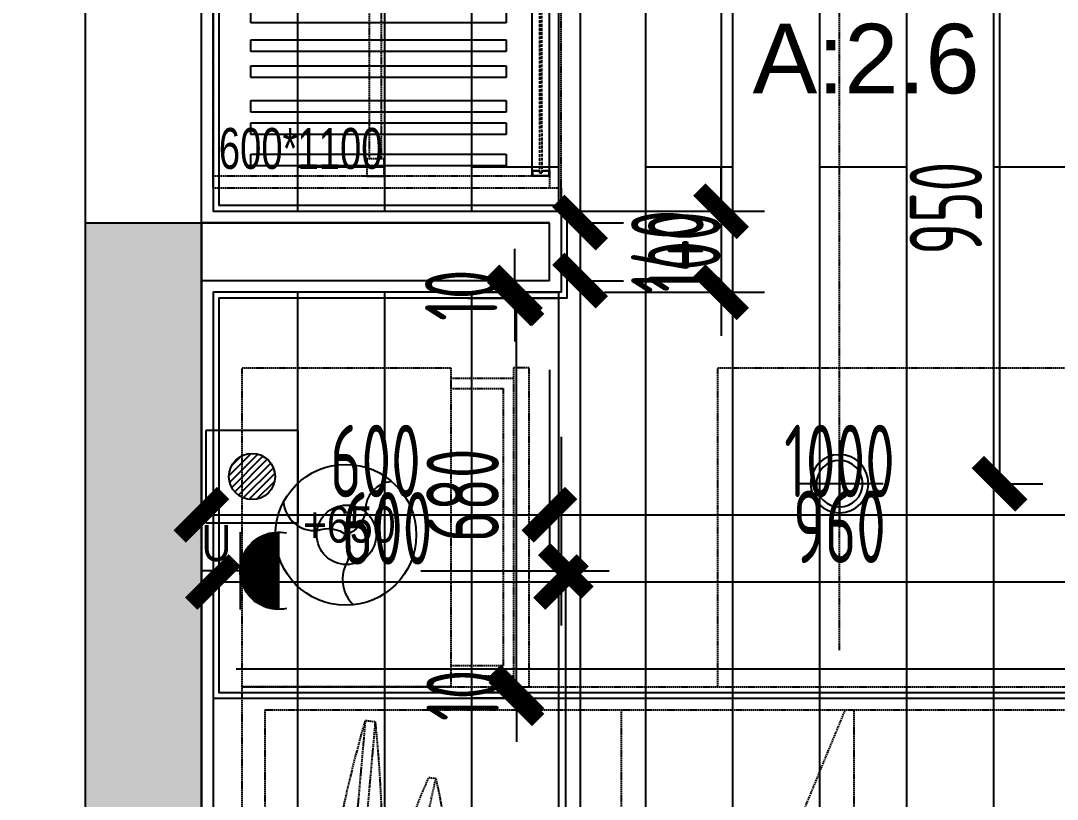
# Model space of a CAD drawing. Header units: millimetres. Extents: x 24675 to 175386, y -87697 to -40478.
# Drawn here: x 122342 to 124129, y -51530 to -50187 of the extents above; entities that cross this region are included whole.
import ezdxf
from ezdxf.enums import TextEntityAlignment as Align

# ---------------------------------------------------------------- set-up
doc = ezdxf.new("R2010")
doc.units = ezdxf.units.MM
doc.header["$LTSCALE"] = 10
doc.header["$MEASUREMENT"] = 0
doc.linetypes.add('__DASH', pattern=[0.35, 0.25, -0.1])
doc.linetypes.add('DASH', pattern=[0.35, 0.25, -0.1])
for name, color, linetype in [('AR-新墙填充', 250, 'Continuous'), ('EM-ELEC', 2, 'Continuous'), ('FC-地面造型', 136, 'Continuous'), ('FF-FINISH【完成面】', 20, 'Continuous'), ('FF-HIGH-CABINET', 30, 'Continuous'), ('FF-TEXT', 50, 'Continuous'), ('FF-固定家具(高柜落地、到顶)', 30, 'Continuous'), ('FF-平面灯具', 22, 'Continuous'), ('FF-活动家具', 51, 'Continuous'), ('FF1-固定家具(不落地、到顶)', 30, 'Continuous'), ('FF1-完成面', 20, 'Continuous'), ('FF1-平面中英文字', 50, 'Continuous'), ('P-ANNO-DIMS', 250, 'Continuous'), ('RC-FIN', 30, 'Continuous'), ('RC-LTG', 2, 'Continuous'), ('RC-TEXT', 50, 'Continuous'), ('RC-天花灯具', 2, 'Continuous'), ('RC-天花灯带', 2, 'Continuous'), ('RC-天花造型', 30, 'Continuous'), ('WALL', 160, 'Continuous'), ('家具图案', 8, 'Continuous')]:
    doc.layers.add(name, color=color, linetype=linetype)
doc.styles.add('Arial', font='arial.ttf')
doc.styles.add('CCD-HB', font='hbsmall.shx')
doc.styles.add('CCD_DIM', font='archs.shx', dxfattribs={"width": 0.7})
doc.styles.get("Standard").update_dxf_attribs({"font": 'arial.ttf'})
doc.styles.add('XZC', font='SIMPLEX.SHX', dxfattribs={"width": 0.7, "bigfont": 'hztxt.shx'})
doc.styles.add('數字', font='')
doc.styles.add('黑体', font='simhei.ttf', dxfattribs={"width": 0.8})
doc.styles.get('數字').set_extended_font_data('Century Gothic')
doc.linetypes.add('LED_LINE', pattern='A,12.7,-5.08,["LED",XZC,S=2.54,R=0,X=-2.54,Y=-1.27],-6.35', length=24.13)
doc.dimstyles.new('1-50', dxfattribs={"dimscale": 50, "dimtxt": 2.5, "dimasz": 1.5, "dimexe": 1.5, "dimexo": 1.5, "dimgap": 0.6, "dimtad": 1, "dimdec": 0, "dimrnd": 5, "dimzin": 0, "dimdsep": 46, "dimtxsty": 'CCD_DIM', "dimblk": 'ARCHTICK', "dimcen": 0.125, "dimclrd": 44, "dimclre": 44, "dimclrt": 50, "dimadec": 0, "dimazin": 0, "dimtfac": 1, "dimtdec": 0, "dimtix": 1, "dimtmove": 2, "dimatfit": 3, "dimldrblk": 'DOT', "dimfxl": 5, "dimfxlon": 1, "dimtvp": 1, "dimtolj": 1, "dimtzin": 0, "dimarcsym": 0})

# ---------------------------------------------------------------- blocks, each defined once
blk = doc.blocks.new('TYY78')
at = {"color": 0, "linetype": 'DASH'}
for p, q in [((238998.5, -67653.6, 0), (236998.5, -67653.6, 0)), ((238998.5, -69453.6, 0), (238998.5, -67653.6, 0))]:
    blk.add_line(p, q, dxfattribs=at)
at = {"color": 250, "linetype": 'DASH'}
for p, q in [((238958.5, -67693.6, 0), (237038.5, -67693.6, 0)), ((238344.2, -69413.6, 0), (238344.2, -67693.6, 0)), ((238958.5, -69413.6, 0), (238958.5, -67693.6, 0)), ((238769, -67714.4, 0), (238786, -67712.3, 0)), ((238769, -67714.4, 0), (238848, -68606.7, 0)), ((238786, -67712.3, 0), (238865, -68604.6, 0)), ((238676.4, -67810, 0), (238664.4, -67811.7, 0))]:
    blk.add_line(p, q, dxfattribs=at)
at = {"color": 250, "linetype": 'DASH', "elevation": 0}
blk.add_lwpolyline([(238344.2, -68628.6), (238004, -68482.9, -0.300124), (237943.3, -68391), (237943.3, -67693.6)], format="xyb", dxfattribs=at)
blk.add_lwpolyline([(238344.2, -68628.6), (237958.5, -67693.6)], dxfattribs=at)
at = {"color": 250, "linetype": 'DASH'}
for centre, radius, start, end in [((241124.4, -67955.4, 0), 2367.7, 174.1573, 195.9657), ((236509.6, -68363.6, 0), 2367.7, 354.1573, 15.9657), ((239908, -68088.1, 0), 1273.9, 167.4699, 202.1468), ((235980.1, -68418.5, 0), 2752, 356.8791, 12.7376), ((237614.2, -68280.3, 0), 1161.7, 345.734, 23.8828)]:
    blk.add_arc(centre, radius, start, end, dxfattribs=at)
blk = doc.blocks.new('A$C60777E67')
at = {"layer": 'RC-天花灯具', "color": 2}
blk.add_circle((50, 50), 50, dxfattribs=at)
at = {"layer": 'RC-天花灯具', "color": 1}
blk.add_circle((50, 50), 40, dxfattribs=at)
blk = doc.blocks.new('A$C123B414E')
at = {"layer": 'RC-天花灯具', "color": 1}
for p, q in [((0, 2.25), (0, -2.25)), ((2.25, 0), (-2.25, 0))]:
    blk.add_line(p, q, dxfattribs=at)
at = {"layer": 'RC-天花灯具', "color": 2}
blk.add_circle((0, 0), 1.5, dxfattribs=at)
at = {"layer": 'RC-天花灯具', "xscale": 0.0299999992985296, "yscale": 0.0299999992985296, "zscale": 0.0299999992985296}
blk.add_blockref('A$C60777E67', (-1.5, -1.5), dxfattribs=at)
blk = doc.blocks.new('*U77')
at = {"layer": 'RC-天花灯具', "color": 0, "xscale": 33.33333333333333, "yscale": 33.33333333333333, "zscale": 33.33333333333333}
blk.add_blockref('A$C123B414E', (-295.7, 3485), dxfattribs=at)
at = {"layer": 'RC-TEXT', "color": 2, "style": '黑体', "width": 3.004934}
blk.add_attdef('L', text='', height=50, dxfattribs=at).set_placement((-189, 3550), (-80.9, 3550), align=Align.FIT)
blk = doc.blocks.new('BVCNVBNVBMN')
at = {"layer": 'P-ANNO-DIMS'}
blk.add_hatch(color=8, dxfattribs=at).paths.add_polyline_path([(197723.8, -61287.7), (197923.8, -61287.7), (197923.8, -58187.7), (198123.8, -58187.7), (198123.8, -61687.7), (197723.8, -61687.7)])
at = {"color": 6}
blk.add_lwpolyline([(197723.8, -61287.7), (197923.8, -61287.7), (197923.8, -58187.7), (198123.8, -58187.7), (198123.8, -61687.7), (197723.8, -61687.7)], close=True, dxfattribs=at)
blk = doc.blocks.new('A$C1C4C1B0F')
at = {"color": 250, "linetype": 'Continuous'}
for points in [[(172.9, 160, -0.228099), (174.5, 227.5, 0.317646), (157.1, 319.1)], [(70.1, 38.7, 0.398826), (129.9, 105.2, -0.069197), (130.7, 112.1, -0.240714), (172.9, 160, 0.240714)], [(315.8, 85, 0.414712), (239.7, 150.3, -0.258086), (172.9, 160)]]:
    blk.add_lwpolyline(points, format="xyb", dxfattribs=at)
for centre, radius in [((174.5, 160), 160), ((172.9, 160), 67.5)]:
    blk.add_circle(centre, radius)
blk = doc.blocks.new('_ArchTick')
at = {"color": 0, "linetype": 'ByBlock', "const_width": 0.4}
blk.add_lwpolyline([(-0.5, -0.5), (0.5, 0.5)], dxfattribs=at)
blk = doc.blocks.new('*D179')
at = {"layer": 'Defpoints', "color": 0, "ltscale": 500, "transparency": 16777216}
for p in [(122719.8, -51135.7), (123281.3, -51135.7), (122963.5, -53435.6)]:
    blk.add_point(p, dxfattribs=at)
at = {"layer": 'EM-ELEC', "color": 44, "lineweight": -2, "ltscale": 500, "transparency": 16777216}
for p, q in [((123031.3, -51135.7), (123356.3, -51135.7)), ((123281.3, -53435.6), (123281.3, -51135.7)), ((123038.5, -53435.6), (123356.3, -53435.6))]:
    blk.add_line(p, q, dxfattribs=at)
at = {"layer": 'EM-ELEC', "color": 44, "lineweight": -2, "ltscale": 500, "transparency": 16777216, "xscale": 75, "yscale": 75, "zscale": 75}
for p, rotation in [((123281.3, -51135.7), 90), ((123281.3, -53435.6), 270)]:
    blk.add_blockref('_ArchTick', p, dxfattribs=dict(at, rotation=rotation))
at = {"layer": 'EM-ELEC', "color": 50, "ltscale": 500, "transparency": 16777216, "insert": (123188.8, -52285.7), "char_height": 125, "attachment_point": 5, "rotation": 90, "style": 'CCD_DIM'}
blk.add_mtext('\\A1;2300', dxfattribs=at)
blk = doc.blocks.new('_Dot')
at = {"color": 0, "linetype": 'ByBlock', "lineweight": -2}
blk.add_line((-0.5, 0), (-1, 0), dxfattribs=at)
at = {"color": 0, "linetype": 'ByBlock', "const_width": 0.5}
blk.add_lwpolyline([(-0.25, 0, 1), (0.25, 0, 1)], format="xyb", close=True, dxfattribs=at)
blk = doc.blocks.new('FL11DJGVE11电力平面图$0$E-BS201')
for p, q in [((1.5, 3), (-1.5, 3)), ((1.5, 1.5), (-1.5, 1.5)), ((0, 1.5), (0, 0))]:
    blk.add_line(p, q)
at = {"const_width": 1.5}
blk.add_lwpolyline([(-0.75, 3, 1), (0.75, 3, 1)], format="xyb", dxfattribs=at)
blk.add_arc((0, 3), 1.5, 168.463, 11.537)
blk = doc.blocks.new('$equip_U$00000028')
h = blk.add_hatch()
h.set_pattern_fill('ANSI31', color=3, scale=0.4, style=0)
h.set_pattern_definition([(45, (-227.846517, 40.24403), (-0.028284271, 0.028284271), [])])
h.paths.add_polyline_path([(0.1786, 0, 1), (-0.1786, 0, 1)])
at = {"color": 3}
for p, q in [((-0.3571, 0.3571), (-0.3571, -0.3571)), ((0.3571, 0.3571), (-0.3571, 0.3571)), ((0.3571, -0.3571), (0.3571, 0.3571)), ((-0.3571, -0.3571), (0.3571, -0.3571))]:
    blk.add_line(p, q, dxfattribs=at)
blk.add_circle((0, 0), 0.1786, dxfattribs=at)
at = {"color": 3, "flags": 9}
blk.add_attdef('A', (-0.0061, 0.0061), '', height=0.00004, dxfattribs=at)
blk = doc.blocks.new('*U159')
at = {"color": 250, "linetype": 'DASH'}
for points in [[(0, -15), (0, 15), (30, 15), (30, -15)], [(910, -15), (910, 15), (940, 15), (940, -15)]]:
    blk.add_lwpolyline(points, close=True, dxfattribs=at)
for points in [[(910, 10), (30, 10)], [(30, -10), (910, -10)]]:
    blk.add_lwpolyline(points, dxfattribs=at)
blk = doc.blocks.new('*U133')
at = {"color": 250}
for p, q in [((490, 0.1, 0), (0, 0)), ((490, -30, 0), (0, -30.1))]:
    blk.add_line(p, q, dxfattribs=at)
for points in [[(10.3, -16.6), (10.3, -30.1), (0, -30.1), (0, 0), (10.3, 0), (10.3, -13.6)], [(9.3, -16.6), (9.3, -29.1), (1, -29.1), (1, -1.1), (9.3, -1.1), (9.3, -13.6)]]:
    blk.add_lwpolyline(points, dxfattribs=at)
at = {"color": 250, "elevation": 0}
for points in [[(479.7, -13.4), (479.7, 0.1), (490, 0.1), (490, -30), (479.7, -30), (479.7, -16.5)], [(480.7, -13.4), (480.7, -0.9), (489, -0.9), (489, -28.9), (480.7, -28.9), (480.7, -16.5)]]:
    blk.add_lwpolyline(points, dxfattribs=at)
at = {"color": 250, "linetype": 'ByBlock', "ltscale": 2}
blk.add_lwpolyline([(5, -13.6), (484.7, -13.4), (484.7, -16.5), (5, -16.6)], close=True, dxfattribs=at)
blk = doc.blocks.new('*U160')
at = {"color": 250}
for p, q in [((450, 0.1, 0), (0, 0)), ((450, -30, 0), (0, -30.1))]:
    blk.add_line(p, q, dxfattribs=at)
for points in [[(10.3, -16.6), (10.3, -30.1), (0, -30.1), (0, 0), (10.3, 0), (10.3, -13.6)], [(9.3, -16.6), (9.3, -29.1), (1, -29.1), (1, -1.1), (9.3, -1.1), (9.3, -13.6)]]:
    blk.add_lwpolyline(points, dxfattribs=at)
at = {"color": 250, "elevation": 0}
for points in [[(439.7, -13.4), (439.7, 0.1), (450, 0.1), (450, -30), (439.7, -30), (439.7, -16.5)], [(440.7, -13.4), (440.7, -0.9), (449, -0.9), (449, -28.9), (440.7, -28.9), (440.7, -16.5)]]:
    blk.add_lwpolyline(points, dxfattribs=at)
at = {"color": 250, "linetype": 'ByBlock', "ltscale": 2}
blk.add_lwpolyline([(5, -13.6), (444.7, -13.4), (444.7, -16.5), (5, -16.6)], close=True, dxfattribs=at)
blk = doc.blocks.new('e4r33354')
at = {"layer": 'FF1-固定家具(不落地、到顶)', "color": 250, "linetype": '__DASH', "lineweight": -2}
for p, q in [((123253.2, -49435.6, 0), (122653.2, -49435.6, 0)), ((123253.2, -49475.6, 0), (123253.2, -49435.6, 0)), ((122653.2, -49475.6, 0), (123253.2, -49475.6, 0)), ((123233.2, -49495.6, 0), (123233.2, -49475.6, 0)), ((123233.2, -49495.6, 0), (122653.2, -49495.6, 0)), ((123233.2, -50435.6), (122653.2, -50435.6)), ((123233.2, -50435.6), (123233.2, -50455.6)), ((122653.2, -50455.6), (123253.2, -50455.6)), ((123253.2, -50455.6), (123253.2, -50495.6))]:
    blk.add_line(p, q, dxfattribs=at)
at = {"layer": 'FF1-固定家具(不落地、到顶)', "color": 250, "linetype": '__DASH', "lineweight": -2, "extrusion": (0, 0, -1)}
blk.add_line((123253.2, -50495.6), (123253.2, -49435.6), dxfattribs=at)
at = {"layer": 'FF1-固定家具(不落地、到顶)', "color": 250, "linetype": '__DASH', "lineweight": -2, "elevation": 0}
blk.add_lwpolyline([(122653.2, -50455.6), (122653.2, -49475.6)], dxfattribs=at)
at = {"layer": 'FF1-固定家具(不落地、到顶)', "color": 250, "linetype": '__DASH', "ltscale": 200, "elevation": 0}
for points in [[(123158.7, -49549.4), (122718.2, -49549.4), (122718.2, -49529.4), (123158.7, -49529.4), (123158.7, -49549.4)], [(123158.7, -49643.6), (122718.2, -49643.6), (122718.2, -49623.6), (123158.7, -49623.6), (123158.7, -49643.6)], [(123158.7, -49688.5), (122718.2, -49688.5), (122718.2, -49668.5), (123158.7, -49668.5), (123158.7, -49688.5)], [(123158.7, -49760.8), (122718.2, -49760.8), (122718.2, -49740.8), (123158.7, -49740.8), (123158.7, -49760.8)], [(123158.7, -49856.3), (122718.2, -49856.3), (122718.2, -49836.3), (123158.7, -49836.3), (123158.7, -49856.3)], [(123158.7, -49890.8), (122718.2, -49890.8), (122718.2, -49910.8), (123158.7, -49910.8), (123158.7, -49890.8)], [(123158.7, -49966.1), (122718.2, -49966.1), (122718.2, -49986.1), (123158.7, -49986.1), (123158.7, -49966.1)], [(123158.7, -50026.3), (122718.2, -50026.3), (122718.2, -50006.3), (123158.7, -50006.3), (123158.7, -50026.3)], [(123158.7, -50122.7), (122718.2, -50122.7), (122718.2, -50102.7), (123158.7, -50102.7), (123158.7, -50122.7)], [(123158.7, -50171.1), (122718.2, -50171.1), (122718.2, -50151.1), (123158.7, -50151.1), (123158.7, -50171.1)], [(123158.7, -50220.3), (122718.2, -50220.3), (122718.2, -50200.3), (123158.7, -50200.3), (123158.7, -50220.3)], [(123158.7, -50265.2), (122718.2, -50265.2), (122718.2, -50245.2), (123158.7, -50245.2), (123158.7, -50265.2)], [(123158.7, -50324.8), (122718.2, -50324.8), (122718.2, -50304.8), (123158.7, -50304.8), (123158.7, -50324.8)], [(123158.7, -50363.4), (122718.2, -50363.4), (122718.2, -50343.4), (123158.7, -50343.4), (123158.7, -50363.4)], [(123158.7, -50417.4), (122718.2, -50417.4), (122718.2, -50397.4), (123158.7, -50397.4), (123158.7, -50417.4)]]:
    blk.add_lwpolyline(points, dxfattribs=at)
at = {"layer": 'FF1-固定家具(不落地、到顶)', "color": 250, "linetype": '__DASH', "ltscale": 200, "extrusion": (0, 0, -1), "zscale": -1, "rotation": 270}
blk.add_blockref('*U159', (-122933.2, -49495.6, 0), dxfattribs=at)
at = {"layer": 'FF1-固定家具(不落地、到顶)', "color": 250, "linetype": '__DASH', "lineweight": -2, "extrusion": (0, 0, -1), "zscale": -1, "rotation": 89.99857016717247}
blk.add_blockref('*U133', (-123203.1, -49985.6), dxfattribs=at)
at = {"layer": 'FF1-固定家具(不落地、到顶)', "color": 250, "linetype": '__DASH', "lineweight": -2, "extrusion": (0, 0, -1), "xscale": -1, "zscale": -1, "rotation": 90.00142983282747}
blk.add_blockref('*U160', (-123233.2, -49985.6), dxfattribs=at)
blk = doc.blocks.new('*D235')
at = {"layer": 'Defpoints', "color": 0, "linetype": 'ByBlock', "transparency": 16777216}
for p in [(123966.5, -50035.6), (123966.5, -50985.6), (124029, -50985.6)]:
    blk.add_point(p, dxfattribs=at)
at = {"layer": 'RC-LTG', "color": 44, "linetype": 'ByBlock', "lineweight": -2, "transparency": 16777216}
for p, q in [((124029, -50035.6), (124104, -50035.6)), ((124029, -50035.6), (124029, -50985.6)), ((124029, -50985.6), (124104, -50985.6))]:
    blk.add_line(p, q, dxfattribs=at)
at = {"layer": 'RC-LTG', "color": 44, "linetype": 'ByBlock', "lineweight": -2, "transparency": 16777216, "xscale": 75, "yscale": 75, "zscale": 75}
for p, rotation in [((124029, -50035.6), 90), ((124029, -50985.6), 270)]:
    blk.add_blockref('_ArchTick', p, dxfattribs=dict(at, rotation=rotation))
at = {"layer": 'RC-LTG', "color": 50, "linetype": 'ByBlock', "transparency": 16777216, "insert": (123936.5, -50510.6), "char_height": 125, "attachment_point": 5, "rotation": 90, "style": 'CCD_DIM'}
blk.add_mtext('\\A1;950', dxfattribs=at)
blk = doc.blocks.new('*D287')
at = {"layer": 'AR-新墙填充', "color": 44, "lineweight": -2, "transparency": 16777216}
for p, q in [((122948, -49435.6), (123381, -49435.6)), ((123306, -49435.6), (123306, -50535.6)), ((123306, -50535.6), (123381, -50535.6))]:
    blk.add_line(p, q, dxfattribs=at)
at = {"layer": 'Defpoints', "color": 0, "linetype": 'ByBlock', "transparency": 16777216}
for p in [(122873, -49435.6), (123253.2, -50535.6), (123306, -50535.6)]:
    blk.add_point(p, dxfattribs=at)
at = {"layer": 'AR-新墙填充', "color": 44, "linetype": 'ByBlock', "lineweight": -2, "transparency": 16777216, "xscale": 75, "yscale": 75, "zscale": 75}
for p, rotation in [((123306, -49435.6), 90), ((123306, -50535.6), 270)]:
    blk.add_blockref('_ArchTick', p, dxfattribs=dict(at, rotation=rotation))
at = {"layer": 'AR-新墙填充', "color": 50, "linetype": 'ByBlock', "transparency": 16777216, "insert": (123213.5, -49985.6), "char_height": 125, "attachment_point": 5, "rotation": 90, "style": 'CCD_DIM'}
blk.add_mtext('\\A1;1100', dxfattribs=at)
blk = doc.blocks.new('*D288')
at = {"layer": 'AR-新墙填充', "color": 44, "lineweight": -2, "transparency": 16777216}
for p, q in [((123306, -50535.6), (123381, -50535.6)), ((123306, -50535.6), (123306, -50635.6)), ((123306, -50635.6), (123381, -50635.6))]:
    blk.add_line(p, q, dxfattribs=at)
at = {"layer": 'Defpoints', "color": 0, "linetype": 'ByBlock', "transparency": 16777216}
for p in [(123253.2, -50535.6), (123253.2, -50635.6), (123306, -50635.6)]:
    blk.add_point(p, dxfattribs=at)
at = {"layer": 'AR-新墙填充', "color": 44, "linetype": 'ByBlock', "lineweight": -2, "transparency": 16777216, "xscale": 75, "yscale": 75, "zscale": 75}
for p, rotation in [((123306, -50535.6), 90), ((123306, -50635.6), 270)]:
    blk.add_blockref('_ArchTick', p, dxfattribs=dict(at, rotation=rotation))
at = {"layer": 'AR-新墙填充', "color": 50, "linetype": 'ByBlock', "transparency": 16777216, "insert": (123485.5, -50585.6), "char_height": 125, "attachment_point": 5, "rotation": 90, "style": 'CCD_DIM'}
blk.add_mtext('\\A1;100', dxfattribs=at)
blk = doc.blocks.new('*D289')
at = {"layer": 'AR-新墙填充', "color": 44, "linetype": 'ByBlock', "lineweight": -2, "transparency": 16777216}
for p, q in [((123306, -50635.6), (123381, -50635.6)), ((123306, -50635.6), (123306, -54035.6)), ((123056, -54035.6), (123381, -54035.6))]:
    blk.add_line(p, q, dxfattribs=at)
at = {"layer": 'Defpoints', "color": 0, "linetype": 'ByBlock', "transparency": 16777216}
for p in [(123253.2, -50635.6), (122653.2, -54035.6), (123306, -54035.6)]:
    blk.add_point(p, dxfattribs=at)
at = {"layer": 'AR-新墙填充', "color": 44, "linetype": 'ByBlock', "lineweight": -2, "transparency": 16777216, "xscale": 75, "yscale": 75, "zscale": 75}
for p, rotation in [((123306, -50635.6), 90), ((123306, -54035.6), 270)]:
    blk.add_blockref('_ArchTick', p, dxfattribs=dict(at, rotation=rotation))
at = {"layer": 'AR-新墙填充', "color": 50, "linetype": 'ByBlock', "transparency": 16777216, "insert": (123213.5, -52335.6), "char_height": 125, "attachment_point": 5, "rotation": 90, "style": 'CCD_DIM'}
blk.add_mtext('\\A1;3400', dxfattribs=at)
blk = doc.blocks.new('*D314')
at = {"layer": 'AR-新墙填充', "color": 44, "linetype": 'ByBlock', "lineweight": -2, "transparency": 16777216}
for p, q in [((122653.2, -50789), (122653.2, -51114)), ((123253.2, -50789), (123253.2, -51114)), ((122653.2, -51039), (123253.2, -51039))]:
    blk.add_line(p, q, dxfattribs=at)
at = {"layer": 'Defpoints', "color": 0, "linetype": 'ByBlock', "transparency": 16777216}
for p in [(122653.2, -49985.6), (123253.2, -50535.6), (123253.2, -51039)]:
    blk.add_point(p, dxfattribs=at)
at = {"layer": 'AR-新墙填充', "color": 44, "linetype": 'ByBlock', "lineweight": -2, "transparency": 16777216, "xscale": 75, "yscale": 75, "zscale": 75, "rotation": 180}
blk.add_blockref('_ArchTick', (122653.2, -51039), dxfattribs=at)
at = {"layer": 'AR-新墙填充', "color": 44, "linetype": 'ByBlock', "lineweight": -2, "transparency": 16777216, "xscale": 75, "yscale": 75, "zscale": 75}
blk.add_blockref('_ArchTick', (123253.2, -51039), dxfattribs=at)
at = {"layer": 'AR-新墙填充', "color": 50, "linetype": 'ByBlock', "transparency": 16777216, "insert": (122953.2, -50946.5), "char_height": 125, "attachment_point": 5, "style": 'CCD_DIM'}
blk.add_mtext('\\A1;600', dxfattribs=at)
blk = doc.blocks.new('*D315')
at = {"layer": 'AR-新墙填充', "color": 44, "linetype": 'ByBlock', "lineweight": -2, "transparency": 16777216}
for p, q in [((123253.2, -50789), (123253.2, -51114)), ((124253.2, -50789), (124253.2, -51114)), ((123253.2, -51039), (124253.2, -51039))]:
    blk.add_line(p, q, dxfattribs=at)
at = {"layer": 'Defpoints', "color": 0, "linetype": 'ByBlock', "transparency": 16777216}
for p in [(123253.2, -50535.6), (124253.2, -50635.6), (124253.2, -51039)]:
    blk.add_point(p, dxfattribs=at)
at = {"layer": 'AR-新墙填充', "color": 44, "linetype": 'ByBlock', "lineweight": -2, "transparency": 16777216, "xscale": 75, "yscale": 75, "zscale": 75, "rotation": 180}
blk.add_blockref('_ArchTick', (123253.2, -51039), dxfattribs=at)
at = {"layer": 'AR-新墙填充', "color": 44, "linetype": 'ByBlock', "lineweight": -2, "transparency": 16777216, "xscale": 75, "yscale": 75, "zscale": 75}
blk.add_blockref('_ArchTick', (124253.2, -51039), dxfattribs=at)
at = {"layer": 'AR-新墙填充', "color": 50, "linetype": 'ByBlock', "transparency": 16777216, "insert": (123753.2, -50946.5), "char_height": 125, "attachment_point": 5, "style": 'CCD_DIM'}
blk.add_mtext('\\A1;1000', dxfattribs=at)
blk = doc.blocks.new('*D359')
at = {"layer": 'Defpoints', "color": 0, "linetype": 'ByBlock', "transparency": 16777216}
for p in [(122736, -49455.6, 0), (122736, -50515.6, 0), (123549, -50515.6)]:
    blk.add_point(p, dxfattribs=at)
at = {"layer": 'FF1-完成面', "color": 44, "linetype": 'ByBlock', "lineweight": -2, "transparency": 16777216}
for p, q in [((123299, -49455.6), (123624, -49455.6)), ((123549, -49455.6), (123549, -50515.6)), ((123299, -50515.6), (123624, -50515.6))]:
    blk.add_line(p, q, dxfattribs=at)
at = {"layer": 'FF1-完成面', "color": 44, "linetype": 'ByBlock', "lineweight": -2, "transparency": 16777216, "xscale": 75, "yscale": 75, "zscale": 75}
for p, rotation in [((123549, -49455.6), 90), ((123549, -50515.6), 270)]:
    blk.add_blockref('_ArchTick', p, dxfattribs=dict(at, rotation=rotation))
at = {"layer": 'FF1-完成面', "color": 50, "linetype": 'ByBlock', "transparency": 16777216, "insert": (123456.5, -49985.6), "char_height": 125, "attachment_point": 5, "rotation": 90, "style": 'CCD_DIM'}
blk.add_mtext('\\A1;1060', dxfattribs=at)
blk = doc.blocks.new('*D360')
at = {"layer": 'Defpoints', "color": 0, "linetype": 'ByBlock', "transparency": 16777216}
for p in [(122736, -50515.6, 0), (123273.2, -50655.6, 0), (123549, -50655.6)]:
    blk.add_point(p, dxfattribs=at)
at = {"layer": 'FF1-完成面', "color": 44, "linetype": 'ByBlock', "lineweight": -2, "transparency": 16777216}
for p, q in [((123549, -50515.6), (123549, -50440.6)), ((123299, -50515.6), (123624, -50515.6)), ((123549, -50515.6), (123549, -50655.6)), ((123348.2, -50655.6), (123624, -50655.6)), ((123549, -50655.6), (123549, -50730.6))]:
    blk.add_line(p, q, dxfattribs=at)
at = {"layer": 'FF1-完成面', "color": 44, "linetype": 'ByBlock', "lineweight": -2, "transparency": 16777216, "xscale": 75, "yscale": 75, "zscale": 75}
for p, rotation in [((123549, -50515.6), 270), ((123549, -50655.6), 90)]:
    blk.add_blockref('_ArchTick', p, dxfattribs=dict(at, rotation=rotation))
at = {"layer": 'FF1-完成面', "color": 50, "linetype": 'ByBlock', "transparency": 16777216, "insert": (123456.5, -50585.6), "char_height": 125, "attachment_point": 5, "rotation": 90, "style": 'CCD_DIM'}
blk.add_mtext('\\A1;140', dxfattribs=at)
blk = doc.blocks.new('*D362')
at = {"layer": 'Defpoints', "color": 0, "linetype": 'ByBlock', "transparency": 16777216}
for p in [(122673.2, -50655.6), (123273.2, -50655.6), (123273.2, -51155)]:
    blk.add_point(p, dxfattribs=at)
at = {"layer": 'FF1-完成面', "color": 44, "linetype": 'ByBlock', "lineweight": -2, "transparency": 16777216}
for p, q in [((122673.2, -50905), (122673.2, -51230)), ((123273.2, -50905), (123273.2, -51230)), ((122673.2, -51155), (123273.2, -51155))]:
    blk.add_line(p, q, dxfattribs=at)
at = {"layer": 'FF1-完成面', "color": 44, "linetype": 'ByBlock', "lineweight": -2, "transparency": 16777216, "xscale": 75, "yscale": 75, "zscale": 75, "rotation": 180}
blk.add_blockref('_ArchTick', (122673.2, -51155), dxfattribs=at)
at = {"layer": 'FF1-完成面', "color": 44, "linetype": 'ByBlock', "lineweight": -2, "transparency": 16777216, "xscale": 75, "yscale": 75, "zscale": 75}
blk.add_blockref('_ArchTick', (123273.2, -51155), dxfattribs=at)
at = {"layer": 'FF1-完成面', "color": 50, "linetype": 'ByBlock', "transparency": 16777216, "insert": (122973.2, -51062.5), "char_height": 125, "attachment_point": 5, "style": 'CCD_DIM'}
blk.add_mtext('\\A1;600', dxfattribs=at)
blk = doc.blocks.new('*D363')
at = {"layer": 'Defpoints', "color": 0, "linetype": 'ByBlock', "transparency": 16777216}
for p in [(123273.2, -50655.6), (124233.2, -50655.6), (124233.2, -51155)]:
    blk.add_point(p, dxfattribs=at)
at = {"layer": 'FF1-完成面', "color": 44, "linetype": 'ByBlock', "lineweight": -2, "transparency": 16777216}
for p, q in [((123273.2, -50905), (123273.2, -51230)), ((124233.2, -50905), (124233.2, -51230)), ((123273.2, -51155), (124233.2, -51155))]:
    blk.add_line(p, q, dxfattribs=at)
at = {"layer": 'FF1-完成面', "color": 44, "linetype": 'ByBlock', "lineweight": -2, "transparency": 16777216, "xscale": 75, "yscale": 75, "zscale": 75, "rotation": 180}
blk.add_blockref('_ArchTick', (123273.2, -51155), dxfattribs=at)
at = {"layer": 'FF1-完成面', "color": 44, "linetype": 'ByBlock', "lineweight": -2, "transparency": 16777216, "xscale": 75, "yscale": 75, "zscale": 75}
blk.add_blockref('_ArchTick', (124233.2, -51155), dxfattribs=at)
at = {"layer": 'FF1-完成面', "color": 50, "linetype": 'ByBlock', "transparency": 16777216, "insert": (123753.2, -51059.9), "char_height": 125, "attachment_point": 5, "style": 'CCD_DIM'}
blk.add_mtext('\\A1;960', dxfattribs=at)
blk = doc.blocks.new('*D740')
at = {"layer": 'Defpoints', "color": 0, "linetype": 'ByBlock', "transparency": 16777216}
for p in [(123196.2, -51345.6), (123239.5, -51345.6, 0), (123239.5, -51355.6, 0)]:
    blk.add_point(p, dxfattribs=at)
at = {"layer": 'RC-天花造型', "color": 44, "lineweight": -2, "transparency": 16777216}
for p, q in [((123196.2, -51345.6), (123196.2, -51270.6)), ((123196.2, -51345.6), (123121.2, -51345.6)), ((123196.2, -51355.6), (123121.2, -51355.6)), ((123196.2, -51355.6), (123196.2, -51345.6)), ((123196.2, -51355.6), (123196.2, -51430.6))]:
    blk.add_line(p, q, dxfattribs=at)
at = {"layer": 'RC-天花造型', "color": 44, "linetype": 'ByBlock', "lineweight": -2, "transparency": 16777216, "xscale": 75, "yscale": 75, "zscale": 75}
for p, rotation in [((123196.2, -51345.6), 270), ((123196.2, -51355.6), 90)]:
    blk.add_blockref('_ArchTick', p, dxfattribs=dict(at, rotation=rotation))
at = {"layer": 'RC-天花造型', "color": 50, "linetype": 'ByBlock', "transparency": 16777216, "insert": (123103.7, -51350.6), "char_height": 125, "attachment_point": 5, "rotation": 90, "style": 'CCD_DIM'}
blk.add_mtext('\\A1;10', dxfattribs=at)
blk = doc.blocks.new('*D741')
at = {"layer": 'Defpoints', "color": 0, "linetype": 'ByBlock', "transparency": 16777216}
for p in [(123196.2, -50665.6), (123283.2, -50665.6, 0), (123266.4, -51345.6, 0)]:
    blk.add_point(p, dxfattribs=at)
at = {"layer": 'RC-天花造型', "color": 44, "lineweight": -2, "transparency": 16777216}
for p, q in [((123208.2, -50665.6), (123121.2, -50665.6)), ((123196.2, -51345.6), (123196.2, -50665.6)), ((123196.2, -51345.6), (123121.2, -51345.6))]:
    blk.add_line(p, q, dxfattribs=at)
at = {"layer": 'RC-天花造型', "color": 44, "linetype": 'ByBlock', "lineweight": -2, "transparency": 16777216, "xscale": 75, "yscale": 75, "zscale": 75}
for p, rotation in [((123196.2, -50665.6), 90), ((123196.2, -51345.6), 270)]:
    blk.add_blockref('_ArchTick', p, dxfattribs=dict(at, rotation=rotation))
at = {"layer": 'RC-天花造型', "color": 50, "linetype": 'ByBlock', "transparency": 16777216, "insert": (123103.7, -51005.6), "char_height": 125, "attachment_point": 5, "rotation": 90, "style": 'CCD_DIM'}
blk.add_mtext('\\A1;680', dxfattribs=at)
blk = doc.blocks.new('*D742')
at = {"layer": 'Defpoints', "color": 0, "linetype": 'ByBlock', "transparency": 16777216}
for p in [(123037.3, -50655.6, 0), (123193.7, -50655.6), (123037.3, -50665.6, 0)]:
    blk.add_point(p, dxfattribs=at)
at = {"layer": 'RC-天花造型', "color": 44, "lineweight": -2, "transparency": 16777216}
for p, q in [((123193.7, -50655.6), (123193.7, -50580.6)), ((123112.3, -50655.6), (123268.7, -50655.6)), ((123193.7, -50665.6), (123193.7, -50655.6)), ((123112.3, -50665.6), (123268.7, -50665.6)), ((123193.7, -50665.6), (123193.7, -50740.6))]:
    blk.add_line(p, q, dxfattribs=at)
at = {"layer": 'RC-天花造型', "color": 44, "linetype": 'ByBlock', "lineweight": -2, "transparency": 16777216, "xscale": 75, "yscale": 75, "zscale": 75}
for p, rotation in [((123193.7, -50655.6), 270), ((123193.7, -50665.6), 90)]:
    blk.add_blockref('_ArchTick', p, dxfattribs=dict(at, rotation=rotation))
at = {"layer": 'RC-天花造型', "color": 50, "linetype": 'ByBlock', "transparency": 16777216, "insert": (123101.2, -50660.6), "char_height": 125, "attachment_point": 5, "rotation": 90, "style": 'CCD_DIM'}
blk.add_mtext('\\A1;10', dxfattribs=at)

msp = doc.modelspace()

# ---------------------------------------------------------------- hatches: boundary and pattern name
at = {"layer": 'FC-地面造型', "linetype": 'ByBlock'}
h = msp.add_hatch(dxfattribs=at)
h.set_pattern_fill('!HESI工字缝X1200Y150D600', color=250, angle=90, double=1, pattern_type=2)
h.set_pattern_definition([(90, (11668.75, -39640.23), (-150, 9e-15), []), (180, (11668.7, -39640.2), (-1e-13, -1200), [150, -150]), (180, (11518.7, -39040.2), (-1e-13, -1200), [150, -150])])
h.paths.add_polyline_path([(122673.2, -53815.6), (123218.2, -53805.6), (125253.2, -53805.6), (125253.2, -53815.6), (125933.2, -53815.6), (125933.2, -50655.6), (124233.2, -50655.6), (124233.2, -50515.6), (124833.2, -50515.6), (124833.2, -49455.6), (123873.2, -49455.6), (122673.2, -49455.6), (122704, -50515.6), (123273.2, -50515.6), (123273.2, -50655.6), (122673.2, -50655.6), (122673.2, -51375.6), (122723.2, -51355.6), (122723.2, -53135.6)])

# ---------------------------------------------------------------- linework, layer by layer
at = {"layer": 'FF-FINISH【完成面】'}
msp.add_line((122673.2, -50655.6), (122673.2, -53815.6), dxfattribs=at)
at = {"layer": 'FF-FINISH【完成面】', "linetype": 'ByBlock', "elevation": 0}
msp.add_lwpolyline([(123353.2, -49455.6), (122673.2, -49455.6), (122673.2, -50515.6), (123273.2, -50515.6), (123273.2, -50655.6), (122673.2, -50655.6)], dxfattribs=at)
at = {"layer": 'FF-HIGH-CABINET', "lineweight": -2, "extrusion": (0, 0, -1)}
msp.add_line((122653.2, -50535.6), (123253.2, -50535.6), dxfattribs=at)
at = {"layer": 'FF-HIGH-CABINET', "lineweight": -2}
msp.add_line((123253.2, -50535.6), (122653.2, -50535.6), dxfattribs=at)
at = {"layer": 'FF-活动家具', "linetype": 'DASH', "elevation": 0}
msp.add_lwpolyline([(123083.2, -50785.6), (123083.2, -51335.6), (122723.2, -51335.6), (122723.2, -50785.6)], close=True, dxfattribs=at)
for points in [[(123191.2, -51317.6), (123191.2, -51335.6), (123218.2, -51335.6), (123218.2, -50785.6), (123191.2, -50785.6), (123191.2, -50803.6)], [(123083.2, -50803.6), (123191.2, -50803.6), (123191.2, -51317.6), (123083.2, -51317.6)], [(123083.2, -50821.6), (123173.2, -50821.6), (123173.2, -51299.6), (123083.2, -51299.6)]]:
    msp.add_lwpolyline(points, dxfattribs=at)
at = {"layer": 'FF-活动家具', "color": 250, "linetype": 'DASH', "elevation": 0}
msp.add_lwpolyline([(123543.2, -51335.6), (123543.2, -50785.6), (125543.2, -50785.6), (125543.2, -53685.6), (123543.2, -53685.6), (123543.2, -53135.6)], dxfattribs=at)
at = {"layer": 'RC-FIN', "linetype": 'ByBlock', "elevation": 0}
msp.add_lwpolyline([(122673.2, -49455.6), (122673.2, -50515.6), (123273.2, -50515.6), (123273.2, -50655.6), (122673.2, -50655.6), (122673.2, -51355.6), (125933.2, -51355.6), (125933.2, -50655.6), (124233.2, -50655.6), (124233.2, -50515.6), (124833.2, -50515.6), (124833.2, -49455.6), (122673.2, -49455.6)], dxfattribs=at)
at = {"layer": 'RC-FIN', "color": 136, "linetype": 'ByBlock', "elevation": 0}
msp.add_lwpolyline([(122683.2, -49465.6), (122683.2, -50505.6), (123283.2, -50505.6), (123283.2, -50665.6), (122683.2, -50665.6), (122683.2, -51345.6), (125923.2, -51345.6), (125923.2, -50665.6), (124223.2, -50665.6), (124223.2, -50505.6), (124823.2, -50505.6), (124823.2, -49465.6)], close=True, dxfattribs=at)
at = {"layer": 'RC-LTG', "color": 136, "linetype": 'DASH'}
msp.add_line((123753.2, -51272.5, 0), (123753.2, -49721.5, 0), dxfattribs=at)
at = {"layer": 'RC-天花灯带', "color": 50, "linetype": 'LED_LINE', "ltscale": 0.01}
msp.add_lwpolyline([(122713.2, -51305.1), (125903.2, -51305.1)], dxfattribs=at)
at = {"layer": 'WALL'}
for p, q in [((122453.2, -50635.6), (122453.2, -49335.6)), ((122653.2, -50535.6), (122653.2, -49435.6)), ((122653.2, -50535.6), (122653.2, -49435.6)), ((122653.2, -53435.6), (122653.2, -50535.6)), ((123253.2, -50635.6), (123253.2, -50535.6)), ((122453.2, -53235.6), (122453.2, -50635.6))]:
    msp.add_line(p, q, dxfattribs=at)
at = {"layer": 'WALL', "elevation": 0}
msp.add_lwpolyline([(123253.2, -50635.6), (122653.2, -50635.6), (122653.2, -50535.6), (123253.2, -50535.6)], dxfattribs=at)
at = {"layer": '家具图案', "elevation": 0}
msp.add_lwpolyline([(122653.2, -50335.6), (122653.2, -49435.6)], dxfattribs=at)

# ---------------------------------------------------------------- block references
at = {"color": 1}
msp.add_blockref('BVCNVBNVBMN', (-75470.5, 7652.1), dxfattribs=at)
at = {"layer": 'EM-ELEC', "xscale": 222.6212794470681, "yscale": 222.6212794470681, "zscale": 222.6212794470681}
msp.add_blockref('$equip_U$00000028', (122740.5, -50973.3), dxfattribs=at)
at = {"layer": 'EM-ELEC', "xscale": -44.36249999999999, "yscale": 44.36249999999999, "zscale": 44.36249999999999, "rotation": 270}
msp.add_blockref('FL11DJGVE11电力平面图$0$E-BS201', (122653.2, -51135.7), dxfattribs=at)
at = {"layer": 'FF-固定家具(高柜落地、到顶)', "linetype": 'ByBlock'}
msp.add_blockref('e4r33354', (20, -20, 0), dxfattribs=at)
at = {"layer": 'FF-平面灯具', "xscale": 0.7593750000000005, "yscale": 0.7593750000000005, "zscale": 0.7593750000000005, "rotation": 179.9999890201869}
msp.add_blockref('A$C1C4C1B0F', (123034.6, -50952.3), dxfattribs=at)
at = {"layer": 'FF-活动家具', "xscale": -1}
msp.add_blockref('TYY78', (361721.7, 16318, 0), dxfattribs=at)
at = {"layer": 'RC-天花灯具', "extrusion": (0, 0, -1), "zscale": -1, "rotation": 90.00000000000003}
msp.add_blockref('*U77', (-120268.2, -50689.9, 0), dxfattribs=at)

# ---------------------------------------------------------------- texts
at = {"layer": 'EM-ELEC', "color": 40, "style": '數字', "width": 0.85}
msp.add_text('+650', height=62.4, dxfattribs=at).set_placement((122908, -51055.9, -1475.2), align=Align.MIDDLE)
at = {"layer": 'EM-ELEC', "color": 3, "style": '數字', "width": 0.85}
msp.add_text('U', height=62.4, dxfattribs=at).set_placement((122679.1, -51088.6, -1489), align=Align.MIDDLE)
at = {"layer": 'FF-TEXT', "style": 'CCD-HB', "width": 0.7}
msp.add_text('600*1100', height=70.4, dxfattribs=at).set_placement((122683.2, -50442.7))
at = {"layer": 'FF1-平面中英文字', "style": 'Arial'}
msp.add_text('A:2.6', height=120, dxfattribs=at).set_placement((123798.9, -50252.6), align=Align.MIDDLE)

# ---------------------------------------------------------------- dimensions: what is measured, and where the dimension line sits
at = {"layer": 'AR-新墙填充', "color": 8, "linetype": 'ByBlock'}
dim = msp.add_linear_dim(base=(123306, -50535.6), p1=(122873, -49435.6), p2=(123253.2, -50535.6), angle=90, dimstyle='1-50', override={"dimfxl": 50, "dimarcsym": 1}, dxfattribs=at)
dim.commit()
dim.dimension.update_dxf_attribs({"geometry": '*D287', "text_midpoint": (123213.5, -49985.6)})
for base, p1, p2, picture, middle in [((123253.2, -51039), (122653.2, -49985.6), (123253.2, -50535.6), '*D314', (122953.2, -50946.5)), ((124253.2, -51039), (123253.2, -50535.6), (124253.2, -50635.6), '*D315', (123753.2, -50946.5))]:
    dim = msp.add_linear_dim(base=base, p1=p1, p2=p2, dimstyle='1-50', dxfattribs=at)
    dim.commit()
    dim.dimension.update_dxf_attribs({"geometry": picture, "text_midpoint": middle})
dim = msp.add_linear_dim(base=(123306, -50635.6), p1=(123253.2, -50535.6), p2=(123253.2, -50635.6), angle=90, dimstyle='1-50', override={"dimfxl": 50, "dimarcsym": 1}, dxfattribs=at)
dim.commit()
dim.dimension.update_dxf_attribs({"geometry": '*D288', "text_midpoint": (123485.5, -50585.6), "dimtype": 160})
dim = msp.add_linear_dim(base=(123306, -54035.6), p1=(123253.2, -50635.6), p2=(122653.2, -54035.6), angle=90, dimstyle='1-50', dxfattribs=at)
dim.commit()
dim.dimension.update_dxf_attribs({"geometry": '*D289', "text_midpoint": (123213.5, -52335.6)})
at = {"layer": 'EM-ELEC', "ltscale": 500}
dim = msp.add_linear_dim(base=(123281.3, -51135.7), p1=(122963.5, -53435.6), p2=(122719.8, -51135.7), angle=270, dimstyle='1-50', dxfattribs=at)
dim.commit()
dim.dimension.update_dxf_attribs({"geometry": '*D179', "text_midpoint": (123188.8, -52285.7)})
at = {"layer": 'FF1-完成面', "color": 8, "linetype": 'ByBlock'}
for base, p1, p2, picture, middle in [((123549, -50515.6), (122736, -49455.6, 0), (122736, -50515.6, 0), '*D359', (123456.5, -49985.6)), ((123549, -50655.6), (122736, -50515.6, 0), (123273.2, -50655.6, 0), '*D360', (123456.5, -50585.6))]:
    dim = msp.add_linear_dim(base=base, p1=p1, p2=p2, angle=90, dimstyle='1-50', dxfattribs=at)
    dim.commit()
    dim.dimension.update_dxf_attribs({"geometry": picture, "text_midpoint": middle})
for base, p1, p2, picture, middle in [((123273.2, -51155), (122673.2, -50655.6), (123273.2, -50655.6), '*D362', (122973.2, -51062.5)), ((124233.2, -51155), (123273.2, -50655.6), (124233.2, -50655.6), '*D363', (123753.2, -51059.9))]:
    dim = msp.add_linear_dim(base=base, p1=p1, p2=p2, dimstyle='1-50', dxfattribs=at)
    dim.commit()
    dim.dimension.update_dxf_attribs({"geometry": picture, "text_midpoint": middle})
at = {"layer": 'RC-LTG', "linetype": 'ByBlock'}
dim = msp.add_linear_dim(base=(124029, -50985.6), p1=(123966.5, -50035.6), p2=(123966.5, -50985.6), angle=90, dimstyle='1-50', override={"dimfxl": 3}, dxfattribs=at)
dim.commit()
dim.dimension.update_dxf_attribs({"geometry": '*D235', "text_midpoint": (123936.5, -50510.6)})
at = {"layer": 'RC-天花造型', "color": 4, "linetype": 'ByBlock'}
for base, p1, p2, picture, middle in [((123193.7, -50655.6), (123037.3, -50665.6, 0), (123037.3, -50655.6, 0), '*D742', (123101.2, -50660.6)), ((123196.2, -50665.6), (123266.4, -51345.6, 0), (123283.2, -50665.6, 0), '*D741', (123103.7, -51005.6)), ((123196.2, -51345.6), (123239.5, -51355.6, 0), (123239.5, -51345.6, 0), '*D740', (123103.7, -51350.6))]:
    dim = msp.add_linear_dim(base=base, p1=p1, p2=p2, angle=90, dimstyle='1-50', override={"dimarcsym": 1}, dxfattribs=at)
    dim.commit()
    dim.dimension.update_dxf_attribs({"geometry": picture, "text_midpoint": middle})

doc.saveas('drawing.dxf')
